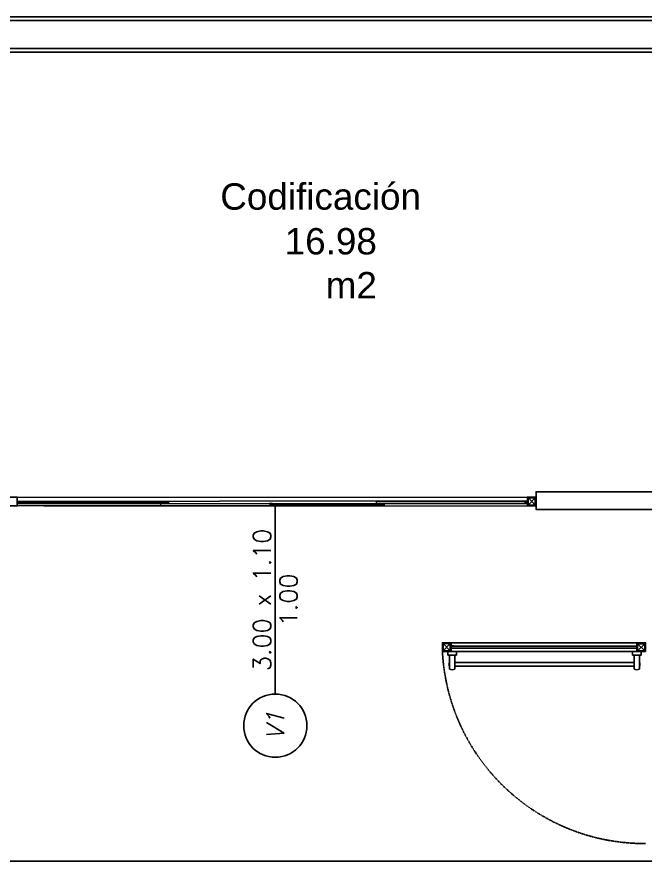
# Model space of a CAD drawing. Header units: millimetres. Extents: x 2698011 to 2856548, y 1019778 to 1210064.
# Drawn here: x 2744779 to 2748351, y 1168211 to 1173011 of the extents above; entities that cross this region are included whole.
import ezdxf
from ezdxf.enums import TextEntityAlignment as Align

# ---------------------------------------------------------------- set-up
doc = ezdxf.new("R2010")
doc.units = ezdxf.units.MM
for name, pattern in [('CONTINUA', [0]), ('DASHED2', [9.525, 6.35, -3.175]), ('HIDDEN2', [4.7625, 3.175, -1.5875])]:
    doc.linetypes.add(name, pattern=pattern)
for name, color, linetype in [('.REVOQUE', 9, 'Continuous'), ('_Proyecciones', 9, 'DASHED2'), ('A-Aberturas', 9, 'Continuous'), ('Arq. Mamparas metálicas', 9, 'Continuous'), ('DURLOCK', 9, 'Continuous'), ('GRADIL', 9, 'Continuous'), ('LOTES', 9, 'Continuous'), ('M-Mampara', 9, 'CONTINUA'), ('Mampostería', 9, 'Continuous'), ('nombre de locales', 9, 'Continuous'), ('nombre de locales-m2', 9, 'Continuous'), ('nomenclatura de aberturas', 9, 'Continuous'), ('Pilar-met', 9, 'CONTINUA'), ('piso', 9, 'Continuous')]:
    doc.layers.add(name, color=color, linetype=linetype)
doc.layers.add('ABERTURAS_ALUMINIO', color=9, linetype='Continuous', lineweight=20)
doc.styles.add('_ROMANS', font='ROMANS.SHX')
doc.styles.add('_Romans Obl', font='ROMANS.SHX', dxfattribs={"oblique": 15})
doc.styles.get("Standard").update_dxf_attribs({"font": 'arial.ttf'})

# ---------------------------------------------------------------- blocks, each defined once
blk = doc.blocks.new('A$C1FB93DB3')
at = {"layer": 'LOTES', "ltscale": 3}
blk.add_line((-5.1149, -15.5849), (-13.3985, -100.6673), dxfattribs=at)
blk = doc.blocks.new('cot abert izq')
blk.add_line((0.3594, 0), (2.5012, 0))
blk.add_circle((0, 0), 0.3594)
at = {"style": '_ROMANS'}
for tag, p in [('DIM', (1.4303, 0.05)), ('ANT', (1.4303, -0.25))]:
    blk.add_attdef(tag, text='', height=0.2, rotation=360, dxfattribs=at).set_placement(p, align=Align.CENTER)
at = {"style": '_Romans Obl', "oblique": 15}
blk.add_attdef('ABERTURA', text='', height=0.2, rotation=360, dxfattribs=at).set_placement((0, 0), align=Align.MIDDLE_CENTER)

msp = doc.modelspace()

# ---------------------------------------------------------------- hatches: boundary and pattern name
at = {"layer": 'ABERTURAS_ALUMINIO'}
for points in [[(2744798.025, 1170243.753), (2744781.091, 1170243.753), (2744781.091, 1170257.622), (2744798.025, 1170257.622), (2744798.025, 1170255.688), (2744783.025, 1170255.688), (2744783.025, 1170245.688), (2744798.025, 1170245.688)], [(2746214.362, 1170230.39), (2746231.296, 1170230.39), (2746231.296, 1170244.259), (2746214.362, 1170244.259), (2746214.362, 1170242.324), (2746229.362, 1170242.324), (2746229.362, 1170232.324), (2746214.362, 1170232.324)], [(2746248.019, 1170230.39), (2746231.085, 1170230.39), (2746231.085, 1170244.259), (2746248.019, 1170244.259), (2746248.019, 1170242.324), (2746233.019, 1170242.324), (2746233.019, 1170232.324), (2746248.019, 1170232.324)], [(2747664.15, 1170243.753), (2747681.085, 1170243.753), (2747681.085, 1170257.622), (2747664.15, 1170257.622), (2747664.15, 1170255.688), (2747679.15, 1170255.688), (2747679.15, 1170245.688), (2747664.15, 1170245.688)]]:
    msp.add_hatch(color=256, dxfattribs=at).paths.add_polyline_path(points)

# ---------------------------------------------------------------- linework, layer by layer
at = {"layer": '.REVOQUE'}
msp.add_lwpolyline([(2741975.849, 1172810.659), (2762493.242, 1172810.676), (2762493.082, 1173010.339), (2741825.849, 1173010.659), (2741825.849, 1170210.659), (2741975.849, 1170210.659)], close=True, dxfattribs=at)
at = {"layer": '_Proyecciones', "linetype": 'Continuous', "ltscale": 2.5}
for p, q in [((2747228.25, 1169381.995), (2747228.25, 1169401.995)), ((2747228.25, 1169381.995), (2747278.25, 1169381.995)), ((2747278.25, 1169381.995), (2747278.25, 1169401.995)), ((2748278.25, 1169381.995), (2748278.25, 1169401.995)), ((2748328.25, 1169381.995), (2748278.25, 1169381.995)), ((2748328.25, 1169381.995), (2748328.25, 1169401.995))]:
    msp.add_line(p, q, dxfattribs=at)
for points in [[(2747238.25, 1169381.995), (2747238.25, 1169301.995)], [(2747268.25, 1169301.995), (2747268.25, 1169301.995), (2747268.25, 1169381.995), (2747238.25, 1169381.995)], [(2748288.25, 1169301.995), (2748288.25, 1169301.995), (2748288.25, 1169381.995), (2748318.25, 1169381.995)], [(2748318.25, 1169381.995), (2748318.25, 1169301.995)], [(2747238.25, 1169339.201), (2747238.25, 1169319.201)], [(2748288.25, 1169319.201), (2747268.25, 1169319.201), (2747268.25, 1169339.201), (2748288.25, 1169339.201)]]:
    msp.add_lwpolyline(points, dxfattribs=at)
for centre, radius, start, end in [((2747255.431, 1169329.201), 19.879, 149.797828, 210.202172), ((2748301.07, 1169329.201), 19.879, 329.797828, 30.202172), ((2747253.25, 1169331.062), 32.709, 242.704003, 297.295997), ((2748303.25, 1169331.062), 32.709, 242.704003, 297.295997)]:
    msp.add_arc(centre, radius, start, end, dxfattribs=at)
at = {"layer": 'A-Aberturas'}
for p, q in [((2747686.085, 1170235.39), (2747726.085, 1170275.39)), ((2747686.085, 1170235.39), (2747726.085, 1170275.39)), ((2747726.085, 1170235.39), (2747688.019, 1170275.39)), ((2747726.085, 1170235.39), (2747688.019, 1170275.39))]:
    msp.add_line(p, q, dxfattribs=at)
msp.add_lwpolyline([(2747686.085, 1170235.39), (2747726.085, 1170235.39), (2747726.085, 1170275.39), (2747686.085, 1170275.39)], close=True, dxfattribs=at)
msp.add_lwpolyline([(2747686.085, 1170235.39), (2747726.085, 1170235.39), (2747726.085, 1170275.39), (2747686.085, 1170275.39)], close=True, dxfattribs=at)
at = {"layer": 'ABERTURAS_ALUMINIO'}
for p, q in [((2744781.091, 1170280.39), (2747681.085, 1170280.39)), ((2744781.091, 1170243.753), (2747681.085, 1170243.753)), ((2744798.025, 1170257.622), (2745931.19, 1170257.622)), ((2747664.15, 1170257.622), (2745931.19, 1170257.622)), ((2746231.085, 1170230.39), (2744781.091, 1170230.39)), ((2744931.091, 1170230.39), (2747681.085, 1170230.39))]:
    msp.add_line(p, q, dxfattribs=at)
for points in [[(2744798.025, 1170243.753), (2744781.091, 1170243.753), (2744781.091, 1170257.622), (2744798.025, 1170257.622), (2744798.025, 1170255.688), (2744783.025, 1170255.688), (2744783.025, 1170245.688), (2744798.025, 1170245.688)], [(2744783.025, 1170255.688), (2745641.091, 1170255.688), (2745641.091, 1170245.688), (2744783.025, 1170245.688)], [(2746229.362, 1170242.324), (2745596.091, 1170242.324), (2745596.091, 1170232.324), (2746229.362, 1170232.324)], [(2746214.362, 1170230.39), (2746231.296, 1170230.39), (2746231.296, 1170244.259), (2746214.362, 1170244.259), (2746214.362, 1170242.324), (2746229.362, 1170242.324), (2746229.362, 1170232.324), (2746214.362, 1170232.324)], [(2746248.019, 1170230.39), (2746231.085, 1170230.39), (2746231.085, 1170244.259), (2746248.019, 1170244.259), (2746248.019, 1170242.324), (2746233.019, 1170242.324), (2746233.019, 1170232.324), (2746248.019, 1170232.324)], [(2746233.019, 1170242.324), (2746866.085, 1170242.324), (2746866.085, 1170232.324), (2746233.019, 1170232.324)], [(2747679.15, 1170255.688), (2746821.085, 1170255.688), (2746821.085, 1170245.688), (2747679.15, 1170245.688)], [(2747664.15, 1170243.753), (2747681.085, 1170243.753), (2747681.085, 1170257.622), (2747664.15, 1170257.622), (2747664.15, 1170255.688), (2747679.15, 1170255.688), (2747679.15, 1170245.688), (2747664.15, 1170245.688)]]:
    msp.add_lwpolyline(points, close=True, dxfattribs=at)
at = {"layer": 'Arq. Mamparas metálicas'}
for points in [[(2747248.131, 1169402.14), (2747248.131, 1169452.14), (2747198.131, 1169452.14), (2747198.131, 1169402.14)], [(2747248.132, 1169402.14), (2747248.132, 1169452.14), (2747198.132, 1169452.14), (2747198.132, 1169402.14)], [(2747243.131, 1169407.14), (2747243.131, 1169447.14), (2747203.131, 1169447.14), (2747203.131, 1169407.14)], [(2747243.132, 1169407.14), (2747243.132, 1169447.14), (2747203.132, 1169447.14), (2747203.132, 1169407.14)], [(2747248.131, 1169452.137), (2747248.131, 1169402.144), (2748303.25, 1169401.998), (2748303.25, 1169451.991)], [(2748353.25, 1169401.995), (2748353.25, 1169451.995), (2748303.25, 1169451.995), (2748303.25, 1169401.995)], [(2748348.25, 1169406.995), (2748348.25, 1169446.995), (2748308.25, 1169446.995), (2748308.25, 1169406.995)]]:
    msp.add_lwpolyline(points, close=True, dxfattribs=at)
at = {"layer": 'DURLOCK'}
msp.add_lwpolyline([(2749075.416, 1170210.659), (2747731.085, 1170210.659), (2747731.085, 1170310.659), (2749075.416, 1170310.659)], close=True, dxfattribs=at)
at = {"layer": 'GRADIL', "linetype": 'ByBlock'}
for p, q in [((2747243.132, 1169407.14), (2747203.132, 1169447.14)), ((2747243.131, 1169447.14), (2747203.132, 1169407.14)), ((2747250.631, 1169432.12), (2748303.25, 1169431.985)), ((2748348.25, 1169406.995), (2748308.25, 1169446.995)), ((2748348.25, 1169446.995), (2748308.25, 1169406.995)), ((2747250.631, 1169422.129), (2748303.25, 1169421.988))]:
    msp.add_line(p, q, dxfattribs=at)
msp.add_lwpolyline([(2747248.131, 1169419.64), (2747250.631, 1169419.64), (2747250.631, 1169432.14), (2747263.131, 1169432.14), (2747263.131, 1169434.64), (2747248.131, 1169434.64), (2747248.131, 1169419.64)], dxfattribs=at)
at = {"layer": 'M-Mampara', "linetype": 'HIDDEN2'}
msp.add_arc((2748348.005, 1169462.004), 1151.431, 182.980205, 270.255266, dxfattribs=at)
at = {"layer": 'Mampostería'}
msp.add_lwpolyline([(2741955.849, 1172830.659), (2762493.146, 1172830.676), (2762493.018, 1172990.34), (2741845.849, 1172990.659), (2741845.849, 1170230.659), (2741955.849, 1170230.659)], close=True, dxfattribs=at)
at = {"layer": 'Pilar-met', "linetype": 'ByBlock'}
for points in [[(2744731.091, 1170230.39), (2744781.091, 1170230.39), (2744781.091, 1170280.39), (2744731.091, 1170280.39), (2744731.091, 1170230.39)], [(2747681.085, 1170230.39), (2747731.085, 1170230.39), (2747731.085, 1170280.39), (2747681.085, 1170280.39), (2747681.085, 1170230.39)]]:
    msp.add_lwpolyline(points, dxfattribs=at)
at = {"layer": 'piso'}
msp.add_line((2751757.588, 1168210.69), (2742225.849, 1168210.69), dxfattribs=at)
msp.add_lwpolyline([(2741825.849, 1173010.659), (2827310.525, 1173010.659), (2827513.494, 1071926.241), (2741825.849, 1096710.659), (2741825.849, 1173010.659)], dxfattribs=at)

# ---------------------------------------------------------------- block references
at = {"xscale": 1000, "yscale": 1000, "zscale": 1000, "rotation": 275.5607761118083}
msp.add_blockref('A$C1FB93DB3', (2843317.747, 1169430.057), dxfattribs=at)
at = {"layer": 'nomenclatura de aberturas'}
ref = msp.add_blockref('cot abert izq', (2746248.023, 1168980.78), dxfattribs=dict(at, xscale=500.0000000000309, yscale=500.0000000000309, zscale=500.0000000000309, rotation=90.00016057438798))
ref.add_attrib('ABERTURA', 'V1', dxfattribs={"layer": '0', "color": 2, "height": 100, "rotation": 90.000161, "style": '_Romans Obl', "oblique": 15}).set_placement((2746248.023, 1168980.78, 0), align=Align.MIDDLE_CENTER)
ref.add_attrib('DIM', '3.00 x 1.10', dxfattribs={"layer": '0', "color": 2, "height": 100, "rotation": 90.000161, "style": '_ROMANS'}).set_placement((2746223.021, 1169695.907, 0), align=Align.CENTER)
ref.add_attrib('ANT', '1.00', dxfattribs={"layer": '0', "color": 2, "height": 100, "rotation": 90.000161, "style": '_ROMANS'}).set_placement((2746373.021, 1169695.907, 0), align=Align.CENTER)

# ---------------------------------------------------------------- texts
at = {"layer": 'nombre de locales'}
msp.add_text('Codificación', height=150, dxfattribs=at).set_placement((2745935, 1171914.479))
at = {"layer": 'nombre de locales-m2', "insert": (2746825.544, 1171809.97), "char_height": 150, "attachment_point": 3}
msp.add_mtext_dynamic_manual_height_columns('16.98 m2', width=3.02025, gutter_width=12.5, heights=[0], dxfattribs=at)

doc.saveas('drawing.dxf')
